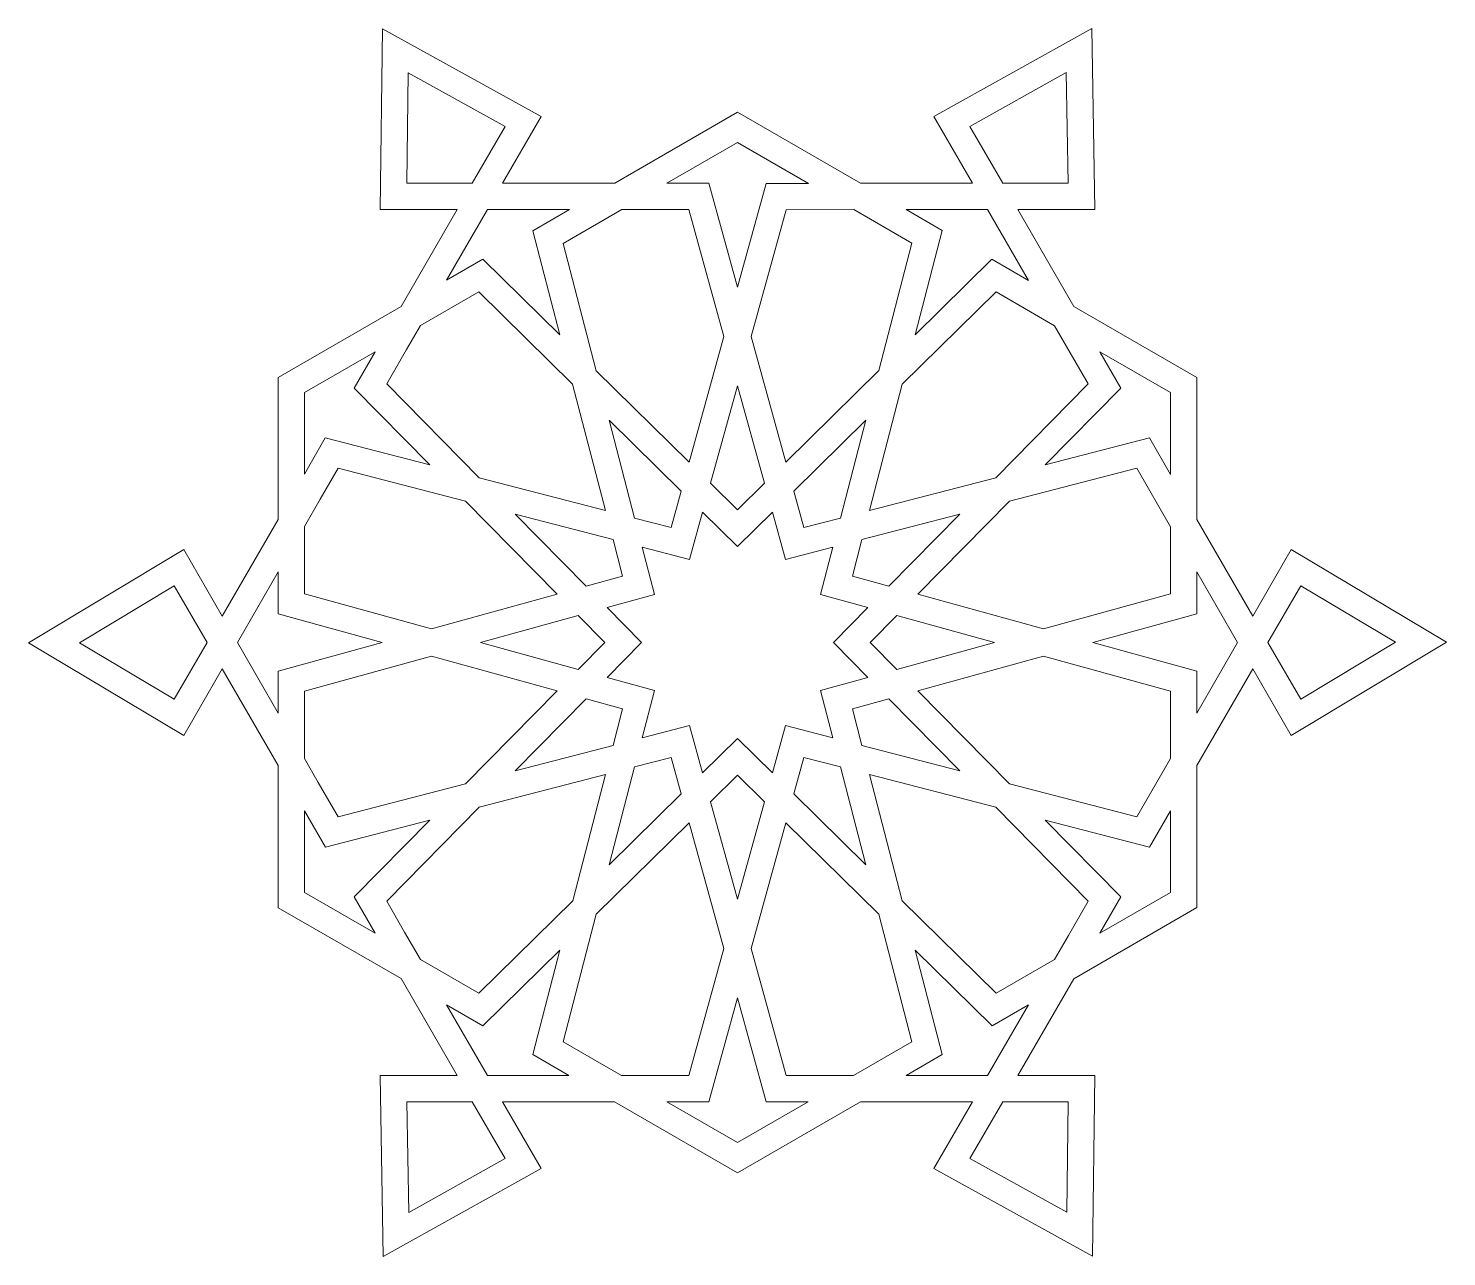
# Model space of a CAD drawing. Header units: inches. Extents: x 0.02 to 8.24, y -9.51 to -2.39.
import ezdxf

# ---------------------------------------------------------------- set-up
doc = ezdxf.new("R2010")
doc.units = ezdxf.units.IN
doc.header["$MEASUREMENT"] = 0
doc.layers.add('Layer 1', color=7, linetype='Continuous')

msp = doc.modelspace()

# ---------------------------------------------------------------- linework, layer by layer
at = {"layer": 'Layer 1', "lineweight": 0}
for points in [[(3.4173, -3.2872), (2.7679, -3.2872), (2.9911, -2.9003), (2.073, -2.3915), (2.0583, -3.439), (2.5047, -3.4392), (2.1809, -4.0004), (1.4675, -4.412), (1.4678, -5.2352), (1.1437, -5.7967), (0.9204, -5.4098), (0.0206, -5.9504), (0.9204, -6.4868), (1.1438, -6.1002), (1.4676, -6.6612), (1.4675, -7.485), (1.676, -7.6051), (2.1805, -7.8962), (2.5047, -8.4577), (2.0582, -8.4577), (2.0766, -9.5072), (2.9911, -8.9962), (2.7679, -8.6096), (3.4157, -8.6095), (4.1288, -9.0212), (4.8419, -8.6096), (5.4899, -8.6095), (5.2667, -8.9964), (6.1847, -9.5052), (6.1995, -8.4576), (5.753, -8.4576), (6.0767, -7.8965), (6.79, -7.4849), (6.7899, -6.6615), (7.114, -6.1002), (7.3374, -6.4871), (8.2371, -5.9465), (7.3373, -5.4099), (7.114, -5.7967), (6.7898, -5.2349), (6.79, -4.412), (6.0777, -4.0019), (5.753, -3.4392), (6.1996, -3.4392), (6.1812, -2.3896), (5.2669, -2.9006), (5.4899, -3.2872), (4.8417, -3.2875), (4.1288, -2.8754), (3.4173, -3.2872)], [(2.2123, -3.2872), (2.2213, -2.6474), (2.7823, -2.9582), (2.5924, -3.2872), (2.2123, -3.2872)], [(5.4752, -2.958), (6.0339, -2.6457), (6.0452, -3.2872), (5.6652, -3.2872), (5.4752, -2.958)], [(4.5399, -3.2884), (4.2948, -3.2887), (4.1288, -3.8899), (3.9623, -3.2872), (3.7204, -3.2872), (4.1288, -3.0509), (4.5399, -3.2884)], [(2.6801, -3.4392), (3.1395, -3.4392), (3.155, -3.4392), (2.9427, -3.5621), (3.0994, -4.1656), (2.6541, -3.727), (2.4439, -3.8484), (2.6801, -3.4392)], [(3.4581, -3.4392), (3.6396, -3.4392), (3.8468, -3.4392), (4.0499, -4.1751), (3.8488, -4.9037), (3.3102, -4.3733), (3.1186, -3.6357), (3.4581, -3.4392)], [(5.1392, -3.6346), (4.9472, -4.3731), (4.4086, -4.9037), (4.2075, -4.1751), (4.4102, -3.4404), (4.8022, -3.4401), (5.1392, -3.6346)], [(5.5775, -3.4392), (5.8148, -3.8504), (5.6023, -3.728), (5.158, -4.1656), (5.3151, -3.561), (5.1052, -3.4396), (5.5775, -3.4392)], [(2.2118, -4.2506), (2.2118, -4.2507), (2.292, -4.1114), (2.63, -3.9163), (3.1739, -4.452), (3.3641, -5.1836), (2.6324, -4.9936), (2.0967, -4.4498), (2.2118, -4.2506)], [(6.1606, -4.4498), (5.6253, -4.9934), (4.8935, -5.1835), (5.0836, -4.452), (5.6265, -3.9171), (5.9661, -4.1129), (6.1606, -4.4498)], [(2.0292, -4.2633), (1.9075, -4.4739), (2.3459, -4.9191), (1.741, -4.7619), (1.6196, -4.9724), (1.6196, -4.4997), (2.0292, -4.2633)], [(6.6379, -4.4998), (6.6379, -4.9745), (6.5151, -4.7623), (5.9117, -4.9189), (6.35, -4.4739), (6.2287, -4.2641), (6.6379, -4.4998)], [(4.1288, -5.1795), (3.9726, -5.0257), (4.1288, -4.4601), (4.2851, -5.0255), (4.1288, -5.1795)], [(3.3847, -4.6597), (3.8026, -5.0713), (3.7444, -5.2825), (3.5323, -5.2274), (3.3847, -4.6597)], [(4.7253, -5.2273), (4.5133, -5.2825), (4.4549, -5.0713), (4.8729, -4.6597), (4.7253, -5.2273)], [(1.7111, -5.1175), (1.8148, -4.938), (2.5537, -5.1299), (3.084, -5.6686), (2.3554, -5.8697), (1.6197, -5.6667), (1.6196, -5.2764), (1.7112, -5.1175), (1.7111, -5.1175)], [(5.1734, -5.6686), (5.7039, -5.1298), (6.4416, -4.9382), (6.6377, -5.2774), (6.6377, -5.6665), (5.9023, -5.8696), (5.1734, -5.6686)], [(3.4077, -5.3517), (3.4628, -5.5639), (3.2516, -5.6224), (2.8401, -5.2044), (3.4077, -5.3517)], [(4.6816, -5.3956), (4.6102, -5.6706), (4.8839, -5.7461), (4.6845, -5.9484), (4.8839, -6.1508), (4.6102, -6.2262), (4.6816, -6.5011), (4.4066, -6.4298), (4.331, -6.7036), (4.1288, -6.5042), (3.9264, -6.7036), (3.8508, -6.4298), (3.576, -6.5011), (3.6474, -6.2262), (3.3737, -6.1508), (3.5729, -5.9483), (3.3737, -5.7461), (3.6473, -5.6706), (3.5759, -5.3956), (3.8508, -5.467), (3.9264, -5.193), (4.1288, -5.3924), (4.331, -5.193), (4.4066, -5.4669), (4.6816, -5.3956)], [(5.0059, -5.6224), (4.7948, -5.5639), (4.8499, -5.3517), (5.4176, -5.2042), (5.0059, -5.6224)], [(1.4676, -6.1148), (1.4676, -6.3574), (1.2316, -5.9484), (1.4678, -5.5392), (1.4679, -5.7823), (2.0702, -5.9485), (1.4676, -6.1148)], [(6.7895, -5.7823), (6.7897, -5.5398), (7.0262, -5.9484), (6.7899, -6.3574), (6.7899, -6.1146), (6.1876, -5.9483), (6.7895, -5.7823)], [(0.866, -6.2776), (0.3162, -5.9499), (0.8662, -5.6195), (1.0561, -5.9482), (1.0561, -5.9483), (1.0561, -5.9485), (0.866, -6.2776)], [(7.3917, -5.6192), (7.9415, -5.9468), (7.3916, -6.2774), (7.2016, -5.9483), (7.3917, -5.6192)], [(3.3598, -5.9484), (3.206, -6.1045), (2.6406, -5.9484), (3.206, -5.7924), (3.3598, -5.9484)], [(4.8978, -5.9484), (5.0515, -5.7922), (5.617, -5.9483), (5.0515, -6.1045), (4.8978, -5.9484)], [(1.6196, -6.6204), (1.6196, -6.2304), (2.3554, -6.0272), (3.084, -6.2284), (2.5537, -6.767), (1.8149, -6.959), (1.7, -6.7599), (1.7001, -6.7599), (1.6196, -6.6204)], [(6.6379, -6.6204), (6.4426, -6.9588), (5.7039, -6.767), (5.1734, -6.2284), (5.9023, -6.0272), (6.6379, -6.2301), (6.6379, -6.6204)], [(3.2516, -6.2745), (3.4628, -6.3329), (3.4077, -6.5449), (2.8402, -6.6925), (3.2516, -6.2745)], [(4.8498, -6.5449), (4.7948, -6.3329), (5.0058, -6.2745), (5.4176, -6.6925), (4.8498, -6.5449)], [(3.5323, -6.6694), (3.7444, -6.6144), (3.8026, -6.8254), (3.3848, -7.2372), (3.5323, -6.6694)], [(4.873, -7.2372), (4.455, -6.8254), (4.5133, -6.6144), (4.7253, -6.6693), (4.873, -7.2372)], [(2.2005, -7.6268), (2.2003, -7.6268), (2.0967, -7.4473), (2.6324, -6.9033), (3.3641, -6.7132), (3.174, -7.4448), (2.6301, -7.9804), (2.292, -7.7855), (2.2005, -7.6268)], [(4.2851, -6.8711), (4.1288, -7.4366), (3.9726, -6.8711), (4.1288, -6.7173), (4.2851, -6.8711)], [(6.0461, -7.646), (6.046, -7.646), (5.9657, -7.7855), (5.6277, -7.9804), (5.0838, -7.4448), (4.8935, -6.7132), (5.6253, -6.9033), (6.161, -7.447), (6.0461, -7.646)], [(1.6196, -7.397), (1.6196, -6.9242), (1.7412, -7.1349), (2.3461, -6.9778), (1.9075, -7.4231), (2.0288, -7.6334), (1.6196, -7.397)], [(6.6379, -7.397), (6.2287, -7.6336), (6.3502, -7.4228), (5.9118, -6.9778), (6.5162, -7.1348), (6.6379, -6.924), (6.6379, -7.397)], [(3.4563, -8.4576), (3.1182, -8.2625), (3.3104, -7.5235), (3.849, -6.9931), (4.0501, -7.7217), (3.847, -8.4576), (3.6171, -8.4576), (3.6171, -8.4576), (3.4563, -8.4576)], [(4.8014, -8.4576), (4.6182, -8.4576), (4.6182, -8.4577), (4.4107, -8.4577), (4.2076, -7.7217), (4.4087, -6.9931), (4.9473, -7.5235), (5.1392, -8.2624), (4.8014, -8.4576)], [(2.6802, -8.4577), (2.6802, -8.4577), (2.4439, -8.0483), (2.6544, -8.1698), (3.0997, -7.7312), (2.9424, -8.3362), (3.1526, -8.4576), (2.6802, -8.4577)], [(5.5776, -8.4576), (5.1051, -8.4576), (5.3155, -8.3359), (5.1582, -7.7312), (5.6036, -8.1698), (5.8138, -8.0484), (5.5776, -8.4576)], [(4.1288, -8.8458), (3.7194, -8.6095), (3.9627, -8.6095), (4.1288, -8.0071), (4.2952, -8.6096), (4.5381, -8.6096), (4.1288, -8.8458)], [(2.7826, -8.9388), (2.2239, -9.251), (2.2127, -8.6096), (2.5925, -8.6096), (2.7826, -8.9388)], [(6.0455, -8.6095), (6.0365, -9.2494), (5.4754, -8.9383), (5.6652, -8.6095), (6.0455, -8.6095)]]:
    msp.add_lwpolyline(points, dxfattribs=at)

doc.saveas('drawing.dxf')
